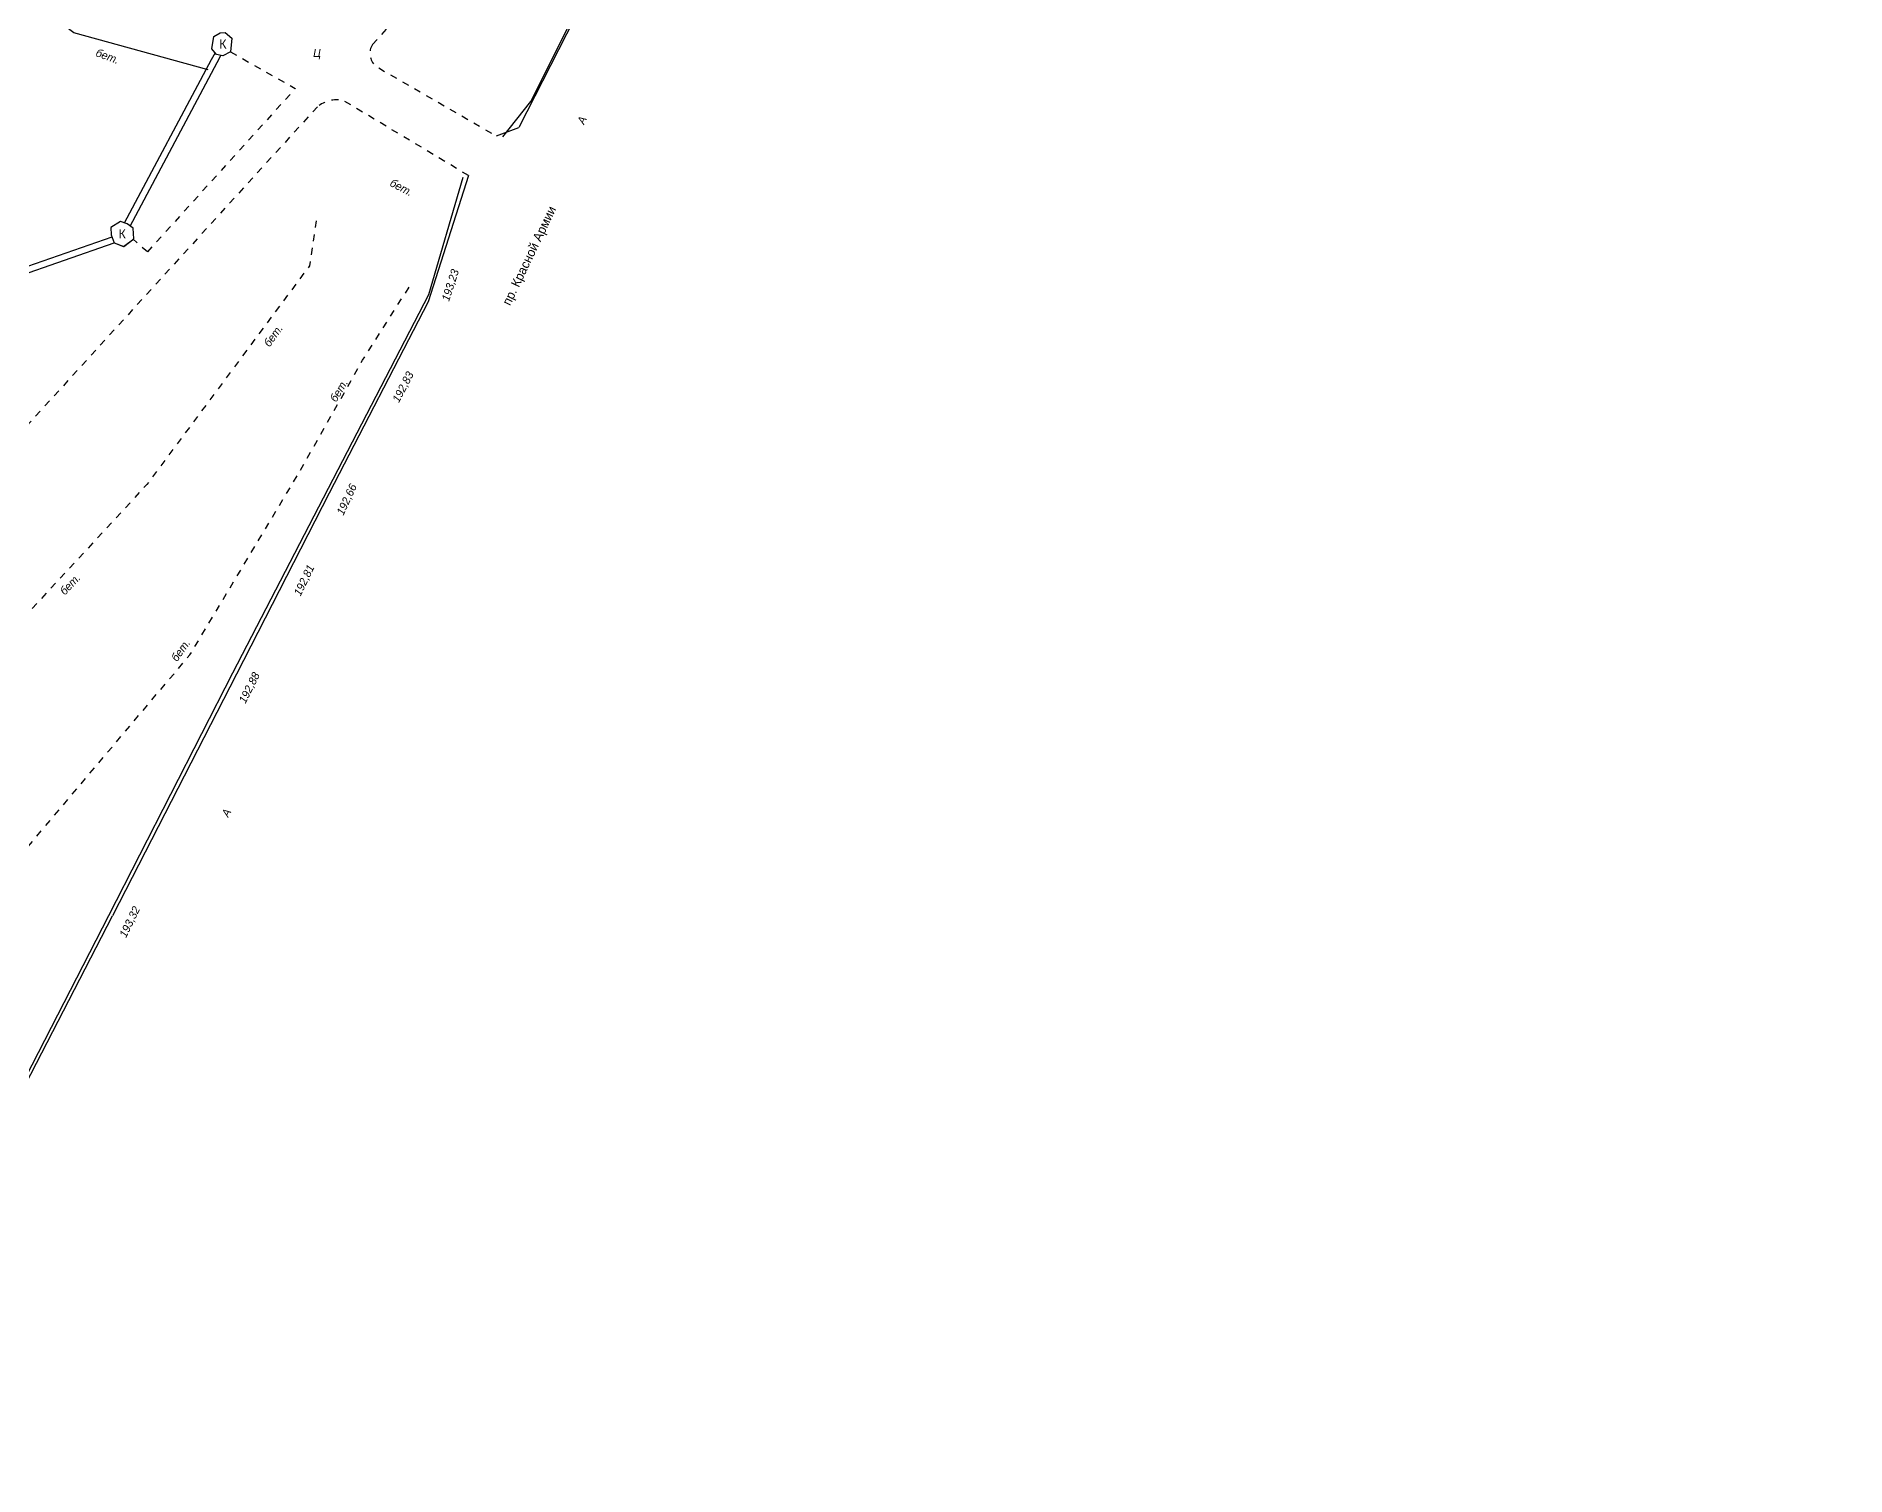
# Model space of a CAD drawing. Header units: metres. Extents: x 2227888 to 2228620, y 529759 to 530801.
# Drawn here: x 2228305.7 to 2228503.6, y 529864.6 to 530022 of the extents above; entities that cross this region are included whole.
import ezdxf

# ---------------------------------------------------------------- set-up
doc = ezdxf.new("R2010")
doc.units = ezdxf.units.M
doc.header["$LTSCALE"] = 0.5
doc.linetypes.add('189_3', pattern=[3, 1.5, -1.5])
doc.linetypes.add('CONTI', pattern=[0])
for name, color, linetype in [('АВТОДОРОГИ', 252, 'CONTI'), ('ОГРАЖДЕНИЯ', 252, 'CONTI'), ('СООРУЖЕНИЯ', 252, 'CONTI'), ('ТРОТУАРЫ', 252, 'CONTI')]:
    doc.layers.add(name, color=color, linetype=linetype)
doc.layers.add('ИИ_Ограды_025', color=7, linetype='Continuous', lineweight=25)
doc.styles.add('БМ431', font='', dxfattribs={"height": 0.875})
doc.styles.add('древний курсив', font='', dxfattribs={"height": 0.875})
doc.styles.add('рубленый', font='', dxfattribs={"height": 1})
doc.styles.get('БМ431').set_extended_font_data('Bm431', italic=True)
doc.styles.get('древний курсив').set_extended_font_data('D431', italic=True)
doc.styles.get('рубленый').set_extended_font_data('P131')
doc.linetypes.add('280', pattern='A,2,[9,GUGK.shx,S=0.25,R=0,X=0,Y=0.5],2,0', length=4)
doc.linetypes.add('474_2', pattern='A,2,[8,GUGK.shx,S=0.1,R=0,X=0,Y=0],2', length=4)
doc.linetypes.add('84a_2', pattern='A,0.001,[5,GUGK.shx,S=0.9,R=225,X=0,Y=0],0.5,[5,GUGK.shx,S=0.4,R=225,X=0,Y=0],0.5', length=1.001)
doc.linetypes.add('85a_1', pattern='A,0.01,[5,GUGK.shx,S=0.9,R=45,X=0,Y=0],1,[5,GUGK.shx,S=0.4,R=45,X=0,Y=0],0.01,[2,GUGK.shx,S=0.1,R=0,X=-0.1,Y=1],1', length=2.02)

msp = doc.modelspace()

# ---------------------------------------------------------------- linework, layer by layer
at = {"layer": 'АВТОДОРОГИ', "flags": 128}
for points in [[(2228460.72, 530247.92), (2228450.69, 530214.38), (2228435.36, 530169.58), (2228426.95, 530148.09), (2228400.1, 530094.6), (2228380.27, 530054.45), (2228366.3, 530027.35), (2228358.49, 530012.04)], [(2228356.05, 530011.11), (2228358.49, 530012.04)], [(2228352.99, 530006.78), (2228348.59, 529992.97), (2228337.75, 529972.03), (2228327.61, 529952.26), (2228314.07, 529925.8)], [(2228283.69, 529867.01), (2228314.07, 529925.8)]]:
    msp.add_lwpolyline(points, dxfattribs=at)
at = {"layer": 'ИИ_Ограды_025', "linetype": '474_2', "elevation": -2.03}
msp.add_lwpolyline([(2228356.75, 530011.02), (2228359.82, 530014.87), (2228426.68, 530148.26), (2228432.15, 530162.21), (2228443.35, 530193.6), (2228452.62, 530221.87), (2228459.82, 530245.9), (2228466.38, 530269.3), (2228486.66, 530343.9), (2228496.39, 530383.22), (2228498.81, 530397.01), (2228500.41, 530423.43), (2228503.64, 530478.62)], dxfattribs=at)
at = {"layer": 'ОГРАЖДЕНИЯ', "extrusion": (0.00020846, -0.011163, 0.999938)}
for p, q in [((2228324.9, 530019.46, -1.93), (2228325.32, 530020.24, -1.93)), ((2228325.52, 530019.13, -1.93), (2228325.93, 530019.91, -1.93)), ((2228315.39, 530001.59, 0), (2228324.9, 530019.46, -1.93)), ((2228316.01, 530001.26, 0), (2228325.52, 530019.13, -1.93))]:
    msp.add_line(p, q, dxfattribs=at)
at = {"layer": 'ОГРАЖДЕНИЯ', "extrusion": (0.00516, -0.002687, 0.999983)}
for p, q in [((2228314.95, 530001.76, 0.01), (2228313.89, 530001.08, 0.01)), ((2228313.89, 530001.08, 0.01), (2228313.92, 530000.28, 0.01)), ((2228313.92, 530000.28, 0.01), (2228314.25, 529999.42, 0.01)), ((2228315.68, 530001.49, 0), (2228314.95, 530001.76, 0.01)), ((2228316.33, 530001.03), (2228315.68, 530001.49, 0)), ((2228316.38, 529999.85, 0), (2228316.33, 530001.03)), ((2228314.25, 529999.42, 0.01), (2228315.29, 529999.02)), ((2228315.29, 529999.02), (2228316.38, 529999.85, 0))]:
    msp.add_line(p, q, dxfattribs=at)
at = {"layer": 'ОГРАЖДЕНИЯ', "elevation": -1.9, "flags": 128}
msp.add_lwpolyline([(2228326.97, 530020.3), (2228326.13, 530019.86), (2228325.44, 530020.03), (2228324.93, 530020.62), (2228325.14, 530021.99), (2228325.83, 530022.37), (2228326.39, 530022.41), (2228327.13, 530021.81), (2228326.97, 530020.3)], dxfattribs=at)
at = {"layer": 'ОГРАЖДЕНИЯ', "linetype": '474_2', "flags": 128}
msp.add_lwpolyline([(2228352.38, 530006.57), (2228348.61, 529993.74), (2228327.18, 529952.34), (2228313.63, 529925.83), (2228283.55, 529867.31), (2228279.67, 529864.58), (2228274.79, 529865.46), (2228272.23, 529869.88), (2228264.09, 529901.11)], dxfattribs=at)
at = {"layer": 'ОГРАЖДЕНИЯ', "flags": 128}
for points in [[(2228303.88, 529997.55), (2228303.98, 529996.56), (2228314.02, 530000.08)], [(2228303.18, 529997.48), (2228303.38, 529995.61), (2228314.25, 529999.42)]]:
    msp.add_lwpolyline(points, dxfattribs=at)
at = {"layer": 'ОГРАЖДЕНИЯ', "extrusion": (0.00516, -0.002687, 0.999983), "elevation": 10073.78}
msp.add_lwpolyline([(2228286.02, 530030.48), (2228285.28, 530030.75), (2228284.23, 530030.06), (2228284.25, 530029.26), (2228284.59, 530028.41), (2228285.62, 530028), (2228286.72, 530028.83), (2228286.67, 530030.01)], close=True, dxfattribs=at)
at = {"layer": 'СООРУЖЕНИЯ', "linetype": '85a_1', "flags": 128}
msp.add_lwpolyline([(2228324.52, 530018.33), (2228309.85, 530022.38), (2228299.69, 530030.12)], dxfattribs=at)
at = {"layer": 'ТРОТУАРЫ', "linetype": '189_3', "flags": 128}
for points in [[(2228342.49, 530021.12), (2228368.28, 530048.89), (2228375.76, 530056.84), (2228381.78, 530068.17)], [(2228326.97, 530020.3), (2228334.06, 530016.29), (2228317.88, 529998.42)], [(2228336.47, 530014.29), (2228301.37, 529975.76), (2228300.4, 529973.98)], [(2228336.35, 530001.83), (2228335.62, 529996.91), (2228317.83, 529973), (2228302.41, 529956.32), (2228293.27, 529949.81), (2228292.53, 529948.6), (2228295.12, 529944.25), (2228286.11, 529936.33), (2228280.47, 529930.29)], [(2228317.88, 529998.42), (2228316.28, 529999.87)], [(2228283.55, 529915.15), (2228294.49, 529921.14), (2228322.53, 529954.36), (2228334.36, 529974.1), (2228341.42, 529986.57), (2228346.67, 529994.83)]]:
    msp.add_lwpolyline(points, dxfattribs=at)
for points in [[(2228342.49, 530021.12, 0.350279), (2228342.82, 530018.75), (2228356.05, 530011.11)], [(2228352.99, 530006.78), (2228339.28, 530015, 0.226131), (2228336.47, 530014.29)]]:
    msp.add_lwpolyline(points, format="xyb", dxfattribs=at)

# ---------------------------------------------------------------- texts
at = {"layer": 'АВТОДОРОГИ'}
for s, height, rotation, style, p in [('А', 0.875, 65.6956, 'БМ431', (2228365.65, 530012.3)), ('пр. Красной Армии', 1, 64.536, 'рубленый', (2228357.55, 529992.48)), ('А', 0.875, 62.7121, 'БМ431', (2228326.73, 529936.54))]:
    msp.add_text(s, height=height, rotation=rotation, dxfattribs=dict(at, style=style)).set_placement(p)
at = {"layer": 'АВТОДОРОГИ', "linetype": 'Continuous', "style": 'древний курсив'}
for s, rotation, p in [('193,23', 71.9936, (2228350.87, 529992.96)), ('192,83', 62.4771, (2228345.39, 529981.88)), ('192,66', 65.1883, (2228339.32, 529969.55)), ('192,81', 64.3341, (2228334.63, 529960.72)), ('192,88', 63.4207, (2228328.61, 529948.97)), ('193,32', 64.0379, (2228315.55, 529923.36))]:
    msp.add_text(s, height=0.875, rotation=rotation, dxfattribs=at).set_placement(p)
at = {"layer": 'ОГРАЖДЕНИЯ', "style": 'рубленый'}
for p in [(2228325.75, 530020.67), (2228314.74, 529999.91)]:
    msp.add_text('К', height=1, dxfattribs=at).set_placement(p)
at = {"layer": 'СООРУЖЕНИЯ', "linetype": '280', "style": 'БМ431'}
msp.add_text('бет.', height=0.875, rotation=339.9377, dxfattribs=at).set_placement((2228312.15, 530019.86))
at = {"layer": 'ТРОТУАРЫ', "linetype": '84a_2', "style": 'БМ431'}
msp.add_text('Ц', height=0.875, dxfattribs=at).set_placement((2228336.01, 530019.75))
msp.add_text('Ц', height=0.875, dxfattribs=at).set_placement((2228336.01, 530019.75))
at = {"layer": 'ТРОТУАРЫ', "style": 'БМ431'}
msp.add_text('бет.', height=0.875, rotation=332.4267, dxfattribs=at).set_placement((2228344.31, 530005.69))
at = {"layer": 'ТРОТУАРЫ', "linetype": '189_3', "style": 'БМ431'}
for rotation, p in [(54.4137, (2228331.24, 529987.96)), (54.4137, (2228331.24, 529987.96)), (59.0695, (2228338.53, 529981.93)), (59.0695, (2228338.53, 529981.93)), (46.5584, (2228308.85, 529960.83)), (46.5584, (2228308.85, 529960.83)), (54.5759, (2228321.12, 529953.55)), (54.5759, (2228321.12, 529953.55))]:
    msp.add_text('бет.', height=0.875, rotation=rotation, dxfattribs=at).set_placement(p)

doc.saveas('drawing.dxf')
